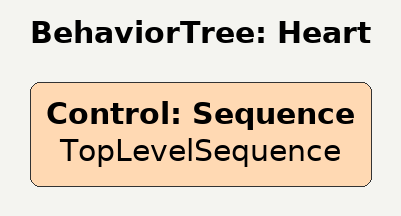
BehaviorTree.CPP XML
<?xml version="1.0" encoding="UTF-8" ?>
<root BTCPP_format="4" main_tree_to_execute="Heart">
  <BehaviorTree ID="Heart" _description="Draw a Heart">
    <Control ID="Sequence" name="TopLevelSequence" />
  </BehaviorTree>
</root>
